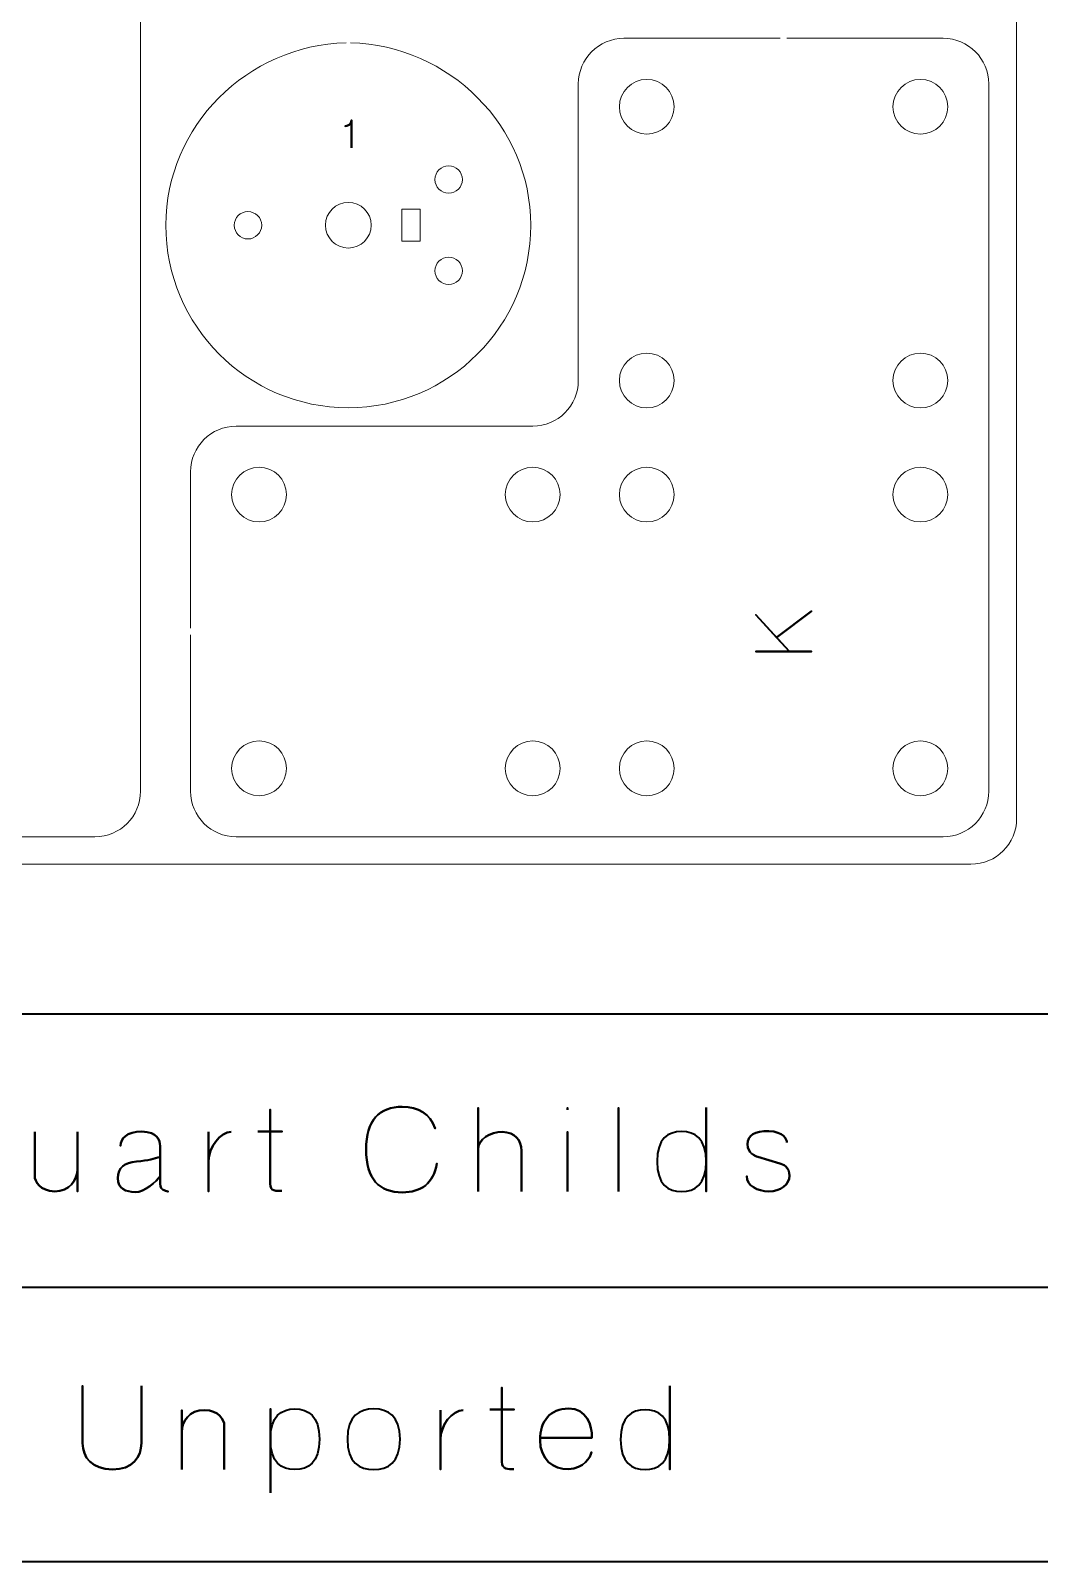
# Model space of a CAD drawing. Header units: inches. Extents: x 15 to 785, y -737 to -15.
# Drawn here: x 445.5 to 556.1, y -585 to -417.3 of the extents above; entities that cross this region are included whole.
import ezdxf

# ---------------------------------------------------------------- set-up
doc = ezdxf.new("R2010")
doc.units = ezdxf.units.IN
doc.header["$MEASUREMENT"] = 0
doc.layers.add('Layer 1', color=7, linetype='Continuous')

# ---------------------------------------------------------------- blocks, each defined once
blk = doc.blocks.new('block 9')
at = {"layer": 'Layer 1', "color": 13, "lineweight": 35, "true_color": 0xed6444}
blk.add_open_spline([(528.7, -485.31), (528.7, -485.31), (527.26, -483.76), (527.26, -483.76), (527.26, -483.76), (531.1, -480.88), (531.1, -480.88), (531.1, -480.88), (527.26, -483.76), (527.26, -483.76), (527.26, -483.76), (524.99, -481.29), (524.99, -481.29), (524.99, -481.29), (528.7, -485.31), (528.7, -485.31), (528.7, -485.31), (524.99, -485.31), (524.99, -485.31), (524.99, -485.31), (531.1, -485.31), (531.1, -485.31), (531.1, -485.31), (528.7, -485.31), (528.7, -485.31)], degree=3, knots=[0, 0, 0, 0, 1, 1, 1, 2, 2, 2, 3, 3, 3, 4, 4, 4, 5, 5, 5, 6, 6, 6, 7, 7, 7, 8, 8, 8, 8], dxfattribs=at)
blk = doc.blocks.new('block 23')
at = {"layer": 'Layer 1', "color": 30, "lineweight": 35, "true_color": 0xf58726}
for points, knots in [([(473.05, -544.4), (472.43, -544.43), (471.75, -544.46), (471.75, -543.61), (471.75, -542.74), (471.75, -535.48), (471.75, -535.48), (471.75, -535.48), (471.75, -542.74), (471.75, -543.61), (471.75, -544.46), (472.43, -544.43), (473.05, -544.4)], [0, 0, 0, 0, 1, 1, 1, 2, 2, 2, 3, 3, 3, 4, 4, 4, 4]), ([(486.24, -544.56), (483.72, -544.56), (482.28, -543.13), (482.28, -539.87), (482.28, -536.64), (483.72, -535.19), (486.24, -535.19), (488.05, -535.19), (489.29, -535.94), (489.85, -537.56), (489.29, -535.94), (488.05, -535.19), (486.24, -535.19), (483.72, -535.19), (482.28, -536.64), (482.28, -539.87), (482.28, -543.13), (483.72, -544.56), (486.24, -544.56), (488.33, -544.56), (489.65, -543.57), (490.05, -541.39), (489.65, -543.57), (488.33, -544.56), (486.24, -544.56)], [0, 0, 0, 0, 1, 1, 1, 2, 2, 2, 3, 3, 3, 4, 4, 4, 5, 5, 5, 6, 6, 6, 7, 7, 7, 8, 8, 8, 8]), ([(494.55, -544.46), (494.55, -544.46), (494.55, -535.3), (494.55, -535.3), (494.55, -535.3), (494.55, -544.46), (494.55, -544.46)], [0, 0, 0, 0, 1, 1, 1, 2, 2, 2, 2]), ([(504.35, -535.52), (504.35, -535.52), (504.35, -535.29), (504.35, -535.29), (504.35, -535.29), (504.35, -535.52), (504.35, -535.52)], [0, 0, 0, 0, 1, 1, 1, 2, 2, 2, 2]), ([(509.95, -544.46), (509.95, -544.46), (509.95, -535.3), (509.95, -535.3), (509.95, -535.3), (509.95, -544.46), (509.95, -544.46)], [0, 0, 0, 0, 1, 1, 1, 2, 2, 2, 2]), ([(519.57, -535.28), (519.57, -535.28), (519.57, -544.46), (519.57, -544.46), (519.57, -544.46), (519.57, -535.28), (519.57, -535.28)], [0, 0, 0, 0, 1, 1, 1, 2, 2, 2, 2]), ([(445.95, -537.92), (445.95, -537.92), (445.95, -542.17), (445.95, -542.76), (445.95, -543.34), (446.53, -544.43), (448.14, -544.45), (449.77, -544.46), (450.63, -543.2), (450.63, -542.03), (450.63, -543.2), (449.77, -544.46), (448.14, -544.45), (446.53, -544.43), (445.95, -543.34), (445.95, -542.76), (445.95, -542.17), (445.95, -537.92), (445.95, -537.92)], [0, 0, 0, 0, 1, 1, 1, 2, 2, 2, 3, 3, 3, 4, 4, 4, 5, 5, 5, 6, 6, 6, 6]), ([(450.63, -537.92), (450.63, -537.92), (450.63, -544.45), (450.63, -544.45), (450.63, -544.45), (450.63, -537.92), (450.63, -537.92)], [0, 0, 0, 0, 1, 1, 1, 2, 2, 2, 2]), ([(459.69, -543.63), (459.69, -543.63), (459.69, -539.46), (459.69, -539.46), (459.69, -538.92), (459.42, -537.91), (457.71, -537.91), (455.99, -537.91), (455.36, -538.68), (455.36, -539.48), (455.36, -538.68), (455.99, -537.91), (457.71, -537.91), (459.42, -537.91), (459.69, -538.92), (459.69, -539.46), (459.69, -539.46), (459.69, -543.63), (459.69, -543.63), (459.69, -544.4), (460.59, -544.46), (460.59, -544.46), (460.59, -544.46), (459.69, -544.4), (459.69, -543.63)], [0, 0, 0, 0, 1, 1, 1, 2, 2, 2, 3, 3, 3, 4, 4, 4, 5, 5, 5, 6, 6, 6, 7, 7, 7, 8, 8, 8, 8]), ([(467.5, -537.94), (466.32, -537.93), (464.97, -539.67), (465.01, -541.13), (464.97, -539.67), (466.32, -537.93), (467.5, -537.94)], [0, 0, 0, 0, 1, 1, 1, 2, 2, 2, 2]), ([(465.01, -537.94), (465.01, -537.94), (465.01, -544.46), (465.01, -544.46), (465.01, -544.46), (465.01, -537.94), (465.01, -537.94)], [0, 0, 0, 0, 1, 1, 1, 2, 2, 2, 2]), ([(470.42, -537.88), (470.42, -537.88), (473.07, -537.88), (473.07, -537.88), (473.07, -537.88), (470.42, -537.88), (470.42, -537.88)], [0, 0, 0, 0, 1, 1, 1, 2, 2, 2, 2]), ([(499.3, -544.46), (499.3, -544.46), (499.3, -541.16), (499.3, -540), (499.3, -538.85), (498.6, -537.97), (497.24, -537.94), (495.86, -537.92), (494.55, -538.76), (494.55, -539.86), (494.55, -538.76), (495.86, -537.92), (497.24, -537.94), (498.6, -537.97), (499.3, -538.85), (499.3, -540), (499.3, -541.16), (499.3, -544.46), (499.3, -544.46)], [0, 0, 0, 0, 1, 1, 1, 2, 2, 2, 3, 3, 3, 4, 4, 4, 5, 5, 5, 6, 6, 6, 6]), ([(504.35, -544.45), (504.35, -544.45), (504.35, -537.93), (504.35, -537.93), (504.35, -537.93), (504.35, -544.47), (504.35, -544.45)], [0, 0, 0, 0, 1, 1, 1, 2, 2, 2, 2]), ([(516.86, -537.91), (518.34, -537.91), (519.56, -538.64), (519.56, -541.18), (519.56, -543.72), (518.34, -544.46), (516.86, -544.46), (515.39, -544.46), (514.18, -543.72), (514.18, -541.18), (514.18, -538.64), (515.39, -537.91), (516.86, -537.91)], [0, 0, 0, 0, 1, 1, 1, 2, 2, 2, 3, 3, 3, 4, 4, 4, 4]), ([(516.86, -537.91), (518.34, -537.91), (519.56, -538.64), (519.56, -541.18), (519.56, -543.72), (518.34, -544.46), (516.86, -544.46), (515.39, -544.46), (514.18, -543.72), (514.18, -541.18), (514.18, -538.64), (515.39, -537.91), (516.86, -537.91)], [0, 0, 0, 0, 1, 1, 1, 2, 2, 2, 3, 3, 3, 4, 4, 4, 4]), ([(528.42, -539.11), (528.45, -538.8), (528.03, -537.91), (526.43, -537.84), (524.83, -537.8), (524.09, -538.31), (524.09, -539.29), (524.09, -540.28), (524.92, -540.59), (525.22, -540.67), (525.22, -540.67), (527.62, -541.39), (527.62, -541.39), (527.94, -541.46), (528.7, -541.8), (528.7, -542.74), (528.7, -543.68), (527.7, -544.46), (526.43, -544.46), (525.16, -544.46), (524, -543.79), (524, -542.79), (524, -543.79), (525.16, -544.46), (526.43, -544.46), (527.7, -544.46), (528.7, -543.68), (528.7, -542.74), (528.7, -541.8), (527.94, -541.46), (527.62, -541.39), (527.62, -541.39), (525.22, -540.67), (525.22, -540.67), (524.92, -540.59), (524.09, -540.28), (524.09, -539.29), (524.09, -538.31), (524.83, -537.8), (526.43, -537.84), (528.03, -537.91), (528.45, -538.8), (528.42, -539.11)], [0, 0, 0, 0, 1, 1, 1, 2, 2, 2, 3, 3, 3, 4, 4, 4, 5, 5, 5, 6, 6, 6, 7, 7, 7, 8, 8, 8, 9, 9, 9, 10, 10, 10, 11, 11, 11, 12, 12, 12, 13, 13, 13, 14, 14, 14, 14]), ([(456.96, -544.53), (455.9, -544.5), (455.07, -544.17), (455.07, -543), (455.07, -541.82), (455.78, -541.32), (457.12, -541.19), (458.46, -541.07), (459.05, -540.86), (459.69, -540.69), (459.05, -540.86), (458.46, -541.07), (457.12, -541.19), (455.78, -541.32), (455.07, -541.82), (455.07, -543), (455.07, -544.17), (455.9, -544.5), (456.96, -544.53), (458, -544.57), (459.31, -543.34), (459.69, -542.79), (459.31, -543.34), (458, -544.57), (456.96, -544.53)], [0, 0, 0, 0, 1, 1, 1, 2, 2, 2, 3, 3, 3, 4, 4, 4, 5, 5, 5, 6, 6, 6, 7, 7, 7, 8, 8, 8, 8]), ([(457.64, -565.77), (457.64, -565.77), (457.64, -570.51), (457.64, -572.03), (457.64, -573.55), (456.7, -574.94), (454.47, -574.93), (452.23, -574.89), (451.2, -573.64), (451.2, -572.03), (451.2, -572.03), (451.2, -565.77), (451.2, -565.77), (451.2, -565.77), (451.2, -572.03), (451.2, -572.03), (451.2, -573.64), (452.23, -574.89), (454.47, -574.93), (456.7, -574.94), (457.64, -573.55), (457.64, -572.03), (457.64, -570.51), (457.64, -565.77), (457.64, -565.77)], [0, 0, 0, 0, 1, 1, 1, 2, 2, 2, 3, 3, 3, 4, 4, 4, 5, 5, 5, 6, 6, 6, 7, 7, 7, 8, 8, 8, 8]), ([(498.47, -574.88), (497.85, -574.91), (497.17, -574.94), (497.17, -574.09), (497.17, -573.22), (497.17, -565.96), (497.17, -565.96), (497.17, -565.96), (497.17, -573.22), (497.17, -574.09), (497.17, -574.94), (497.85, -574.91), (498.47, -574.88)], [0, 0, 0, 0, 1, 1, 1, 2, 2, 2, 3, 3, 3, 4, 4, 4, 4]), ([(515.56, -565.76), (515.56, -565.76), (515.56, -574.94), (515.56, -574.94), (515.56, -574.94), (515.56, -565.76), (515.56, -565.76)], [0, 0, 0, 0, 1, 1, 1, 2, 2, 2, 2]), ([(466.73, -574.94), (466.73, -574.94), (466.73, -570.7), (466.73, -570.11), (466.73, -569.53), (466.15, -568.44), (464.54, -568.42), (462.91, -568.41), (462.06, -569.67), (462.06, -570.84), (462.06, -569.67), (462.91, -568.41), (464.54, -568.42), (466.15, -568.44), (466.73, -569.53), (466.73, -570.11), (466.73, -570.7), (466.73, -574.94), (466.73, -574.94)], [0, 0, 0, 0, 1, 1, 1, 2, 2, 2, 3, 3, 3, 4, 4, 4, 5, 5, 5, 6, 6, 6, 6]), ([(462.06, -574.94), (462.06, -574.94), (462.06, -568.42), (462.06, -568.42), (462.06, -568.42), (462.06, -574.94), (462.06, -574.94)], [0, 0, 0, 0, 1, 1, 1, 2, 2, 2, 2]), ([(471.78, -577.47), (471.78, -577.47), (471.78, -568.3), (471.78, -568.3), (471.78, -568.3), (471.78, -577.47), (471.78, -577.47)], [0, 0, 0, 0, 1, 1, 1, 2, 2, 2, 2]), ([(474.47, -574.94), (475.94, -574.94), (477.16, -574.19), (477.16, -571.61), (477.16, -569.05), (475.94, -568.3), (474.47, -568.3), (472.99, -568.3), (471.79, -569.05), (471.79, -571.61), (471.79, -574.19), (472.99, -574.94), (474.47, -574.94)], [0, 0, 0, 0, 1, 1, 1, 2, 2, 2, 3, 3, 3, 4, 4, 4, 4]), ([(474.47, -574.94), (475.94, -574.94), (477.16, -574.19), (477.16, -571.61), (477.16, -569.05), (475.94, -568.3), (474.47, -568.3), (472.99, -568.3), (471.79, -569.05), (471.79, -571.61), (471.79, -574.19), (472.99, -574.94), (474.47, -574.94)], [0, 0, 0, 0, 1, 1, 1, 2, 2, 2, 3, 3, 3, 4, 4, 4, 4]), ([(480.23, -571.61), (480.23, -569.05), (481.54, -568.3), (483.12, -568.3), (484.7, -568.3), (486, -569.05), (486, -571.61), (486, -574.19), (484.7, -574.94), (483.12, -574.94), (481.54, -574.94), (480.23, -574.19), (480.23, -571.61)], [0, 0, 0, 0, 1, 1, 1, 2, 2, 2, 3, 3, 3, 4, 4, 4, 4]), ([(480.23, -571.61), (480.23, -569.05), (481.54, -568.3), (483.12, -568.3), (484.7, -568.3), (486, -569.05), (486, -571.61), (486, -574.19), (484.7, -574.94), (483.12, -574.94), (481.54, -574.94), (480.23, -574.19), (480.23, -571.61)], [0, 0, 0, 0, 1, 1, 1, 2, 2, 2, 3, 3, 3, 4, 4, 4, 4]), ([(492.92, -568.42), (491.74, -568.41), (490.39, -570.15), (490.43, -571.61), (490.39, -570.15), (491.74, -568.41), (492.92, -568.42)], [0, 0, 0, 0, 1, 1, 1, 2, 2, 2, 2]), ([(490.43, -568.42), (490.43, -568.42), (490.43, -574.94), (490.43, -574.94), (490.43, -574.94), (490.43, -568.42), (490.43, -568.42)], [0, 0, 0, 0, 1, 1, 1, 2, 2, 2, 2]), ([(495.84, -568.36), (495.84, -568.36), (498.5, -568.36), (498.5, -568.36), (498.5, -568.36), (495.84, -568.36), (495.84, -568.36)], [0, 0, 0, 0, 1, 1, 1, 2, 2, 2, 2]), ([(501.37, -571.46), (501.37, -571.46), (507.04, -571.46), (507.04, -571.46), (507.04, -570.05), (506.48, -568.25), (504.46, -568.25), (502.46, -568.25), (501.35, -569.62), (501.35, -571.71), (501.35, -573.82), (502.78, -574.94), (504.46, -574.89), (506.17, -574.84), (506.9, -573.52), (506.99, -573.05), (506.9, -573.52), (506.17, -574.84), (504.46, -574.89), (502.78, -574.94), (501.35, -573.82), (501.35, -571.71), (501.35, -569.62), (502.46, -568.25), (504.46, -568.25), (506.48, -568.25), (507.04, -570.05), (507.04, -571.46), (507.04, -571.46), (501.37, -571.46), (501.37, -571.46)], [0, 0, 0, 0, 1, 1, 1, 2, 2, 2, 3, 3, 3, 4, 4, 4, 5, 5, 5, 6, 6, 6, 7, 7, 7, 8, 8, 8, 9, 9, 9, 10, 10, 10, 10]), ([(512.86, -568.39), (514.33, -568.39), (515.55, -569.12), (515.55, -571.66), (515.55, -574.2), (514.33, -574.94), (512.86, -574.94), (511.39, -574.94), (510.18, -574.2), (510.18, -571.66), (510.18, -569.12), (511.39, -568.39), (512.86, -568.39)], [0, 0, 0, 0, 1, 1, 1, 2, 2, 2, 3, 3, 3, 4, 4, 4, 4]), ([(512.86, -568.39), (514.33, -568.39), (515.55, -569.12), (515.55, -571.66), (515.55, -574.2), (514.33, -574.94), (512.86, -574.94), (511.39, -574.94), (510.18, -574.2), (510.18, -571.66), (510.18, -569.12), (511.39, -568.39), (512.86, -568.39)], [0, 0, 0, 0, 1, 1, 1, 2, 2, 2, 3, 3, 3, 4, 4, 4, 4])]:
    blk.add_open_spline(points, degree=3, knots=knots, dxfattribs=at)

msp = doc.modelspace()

# ---------------------------------------------------------------- linework, layer by layer
at = {"layer": 'Layer 1', "color": 35, "lineweight": 35, "true_color": 0x927753}
msp.add_lwpolyline([(785, -555), (15, -555), (15, -525), (785, -525), (785, -555)], dxfattribs=at)
at = {"layer": 'Layer 1', "color": 179, "lineweight": 35, "true_color": 0x231f20}
msp.add_open_spline([(785, -570), (785, -578.28), (778.28, -585), (770, -585), (770, -585), (30, -585), (30, -585), (21.72, -585), (15, -578.28), (15, -570), (15, -570), (15, -30), (15, -30), (15, -21.72), (21.72, -15), (30, -15), (30, -15), (770, -15), (770, -15), (778.28, -15), (785, -21.72), (785, -30), (785, -30), (785, -570), (785, -570)], degree=3, knots=[0, 0, 0, 0, 1, 1, 1, 2, 2, 2, 3, 3, 3, 4, 4, 4, 5, 5, 5, 6, 6, 6, 7, 7, 7, 8, 8, 8, 8], dxfattribs=at)
at = {"layer": 'Layer 1', "color": 179, "lineweight": 20, "true_color": 0x231f20}
for points, knots in [([(346.56, -460.98), (346.56, -460.98), (346.56, -459.98), (346.56, -459.98), (346.56, -459.98), (346.58, -459.98), (346.58, -459.98), (346.58, -458.6), (345.46, -457.48), (344.08, -457.48), (344.08, -457.48), (343.59, -457.48), (343.59, -457.48), (343.59, -457.48), (343.59, -248.6), (343.59, -248.6), (343.59, -245.84), (345.83, -243.6), (348.59, -243.6), (348.59, -243.6), (548.59, -243.6), (548.59, -243.6), (551.35, -243.6), (553.59, -245.84), (553.59, -248.6), (553.59, -248.6), (553.59, -503.6), (553.59, -503.6), (553.59, -506.36), (551.35, -508.6), (548.59, -508.6), (548.59, -508.6), (361.08, -508.6), (361.08, -508.6), (361.08, -508.6), (361.1, -508.6), (361.1, -508.6), (359.72, -508.6), (358.6, -507.48), (358.6, -506.1), (358.6, -506.1), (358.58, -506.1), (358.58, -506.1), (358.58, -506.1), (358.58, -495.98), (358.58, -495.98), (358.58, -495.98), (376.58, -495.98), (376.58, -495.98), (376.58, -495.98), (376.58, -491.98), (376.58, -491.98), (376.58, -491.98), (358.58, -491.98), (358.58, -491.98), (358.58, -491.98), (358.58, -465.98), (358.58, -465.98), (358.58, -464.6), (357.46, -463.48), (356.08, -463.48), (356.08, -463.48), (349.06, -463.48), (349.06, -463.48), (347.68, -463.48), (346.56, -462.36), (346.56, -460.98)], [0, 0, 0, 0, 1, 1, 1, 2, 2, 2, 3, 3, 3, 4, 4, 4, 5, 5, 5, 6, 6, 6, 7, 7, 7, 8, 8, 8, 9, 9, 9, 10, 10, 10, 11, 11, 11, 12, 12, 12, 13, 13, 13, 14, 14, 14, 15, 15, 15, 16, 16, 16, 17, 17, 17, 18, 18, 18, 19, 19, 19, 20, 20, 20, 21, 21, 21, 22, 22, 22, 22]), ([(406.05, -439.47), (406.05, -439.47), (406.05, -437.35), (406.05, -437.35), (406.05, -437.35), (406.05, -434.85), (406.05, -434.85), (406.05, -434.85), (400.55, -434.85), (400.55, -434.85), (400.55, -434.85), (400.55, -437.35), (400.55, -437.35), (400.55, -437.35), (392.55, -437.35), (392.55, -437.35), (392.55, -437.35), (392.55, -433.6), (392.55, -433.6), (392.55, -433.6), (389.55, -433.6), (389.55, -433.6), (389.55, -433.6), (389.55, -425.6), (389.55, -425.6), (389.55, -425.6), (351.55, -425.6), (351.55, -425.6), (348.79, -425.6), (346.55, -423.36), (346.55, -420.6), (346.55, -420.6), (346.55, -399.1), (346.55, -399.1), (346.55, -396.34), (348.79, -394.1), (351.55, -394.1), (351.55, -394.1), (452.55, -394.1), (452.55, -394.1), (455.31, -394.1), (457.55, -396.34), (457.55, -399.1), (457.55, -399.1), (457.55, -500.6), (457.55, -500.6), (457.55, -503.36), (455.31, -505.6), (452.55, -505.6), (452.55, -505.6), (392.55, -505.6), (392.55, -505.6), (392.55, -505.6), (392.55, -495.6), (392.55, -495.6), (392.55, -495.6), (389.55, -495.6), (389.55, -495.6), (389.55, -495.6), (389.55, -487.6), (389.55, -487.6), (389.55, -487.6), (392.55, -487.6), (392.55, -487.6), (392.55, -487.6), (392.55, -483.85), (392.55, -483.85), (392.55, -483.85), (400.55, -483.85), (400.55, -483.85), (400.55, -483.85), (400.55, -486.35), (400.55, -486.35), (400.55, -486.35), (406.05, -486.35), (406.05, -486.35), (406.05, -486.35), (406.05, -483.85), (406.05, -483.85), (406.05, -483.85), (406.05, -480.22), (406.05, -480.22)], [0, 0, 0, 0, 1, 1, 1, 2, 2, 2, 3, 3, 3, 4, 4, 4, 5, 5, 5, 6, 6, 6, 7, 7, 7, 8, 8, 8, 9, 9, 9, 10, 10, 10, 11, 11, 11, 12, 12, 12, 13, 13, 13, 14, 14, 14, 15, 15, 15, 16, 16, 16, 17, 17, 17, 18, 18, 18, 19, 19, 19, 20, 20, 20, 21, 21, 21, 22, 22, 22, 23, 23, 23, 24, 24, 24, 25, 25, 25, 26, 26, 26, 27, 27, 27, 27]), ([(527.67, -418.1), (527.67, -418.1), (510.54, -418.1), (510.54, -418.1), (507.78, -418.1), (505.54, -420.34), (505.54, -423.1), (505.54, -423.1), (505.54, -455.6), (505.54, -455.6), (505.54, -458.36), (503.3, -460.6), (500.54, -460.6), (500.54, -460.6), (468.04, -460.6), (468.04, -460.6), (465.28, -460.6), (463.04, -462.84), (463.04, -465.6), (463.04, -465.6), (463.04, -482.72), (463.04, -482.72)], [0, 0, 0, 0, 1, 1, 1, 2, 2, 2, 3, 3, 3, 4, 4, 4, 5, 5, 5, 6, 6, 6, 7, 7, 7, 7]), ([(463.04, -483.47), (463.04, -483.47), (463.04, -500.6), (463.04, -500.6), (463.04, -503.36), (465.28, -505.6), (468.04, -505.6), (468.04, -505.6), (510.54, -505.6), (510.54, -505.6), (510.54, -505.6), (545.54, -505.6), (545.54, -505.6), (548.3, -505.6), (550.54, -503.36), (550.54, -500.6), (550.54, -500.6), (550.54, -465.6), (550.54, -465.6), (550.54, -465.6), (550.54, -423.1), (550.54, -423.1), (550.54, -420.34), (548.3, -418.1), (545.54, -418.1), (545.54, -418.1), (528.42, -418.1), (528.42, -418.1)], [0, 0, 0, 0, 1, 1, 1, 2, 2, 2, 3, 3, 3, 4, 4, 4, 5, 5, 5, 6, 6, 6, 7, 7, 7, 8, 8, 8, 9, 9, 9, 9])]:
    msp.add_open_spline(points, degree=3, knots=knots, dxfattribs=at)
at = {"layer": 'Layer 1', "color": 179, "lineweight": 9, "true_color": 0x231f20}
for points, knots in [([(480.08, -418.6), (469.26, -418.86), (460.33, -427.71), (460.33, -438.58), (460.33, -449.63), (469.28, -458.58), (480.33, -458.58), (491.37, -458.58), (500.33, -449.63), (500.33, -438.58), (500.33, -427.71), (491.39, -418.86), (480.58, -418.6)], [0, 0, 0, 0, 1, 1, 1, 2, 2, 2, 3, 3, 3, 4, 4, 4, 4]), ([(516.04, -425.6), (516.04, -427.26), (514.7, -428.6), (513.04, -428.6), (511.39, -428.6), (510.04, -427.26), (510.04, -425.6), (510.04, -423.94), (511.39, -422.6), (513.04, -422.6), (514.7, -422.6), (516.04, -423.94), (516.04, -425.6)], [0, 0, 0, 0, 1, 1, 1, 2, 2, 2, 3, 3, 3, 4, 4, 4, 4]), ([(546.04, -425.6), (546.04, -427.26), (544.7, -428.6), (543.04, -428.6), (541.39, -428.6), (540.04, -427.26), (540.04, -425.6), (540.04, -423.94), (541.39, -422.6), (543.04, -422.6), (544.7, -422.6), (546.04, -423.94), (546.04, -425.6)], [0, 0, 0, 0, 1, 1, 1, 2, 2, 2, 3, 3, 3, 4, 4, 4, 4]), ([(492.83, -433.58), (492.83, -434.41), (492.16, -435.08), (491.33, -435.08), (490.5, -435.08), (489.83, -434.41), (489.83, -433.58), (489.83, -432.76), (490.5, -432.08), (491.33, -432.08), (492.16, -432.08), (492.83, -432.76), (492.83, -433.58)], [0, 0, 0, 0, 1, 1, 1, 2, 2, 2, 3, 3, 3, 4, 4, 4, 4]), ([(482.83, -438.58), (482.83, -439.97), (481.71, -441.08), (480.33, -441.08), (478.95, -441.08), (477.83, -439.97), (477.83, -438.58), (477.83, -437.2), (478.95, -436.08), (480.33, -436.08), (481.71, -436.08), (482.83, -437.2), (482.83, -438.58)], [0, 0, 0, 0, 1, 1, 1, 2, 2, 2, 3, 3, 3, 4, 4, 4, 4]), ([(470.83, -438.59), (470.83, -439.41), (470.16, -440.09), (469.33, -440.09), (468.5, -440.09), (467.83, -439.41), (467.83, -438.59), (467.83, -437.76), (468.5, -437.09), (469.33, -437.09), (470.16, -437.09), (470.83, -437.76), (470.83, -438.59)], [0, 0, 0, 0, 1, 1, 1, 2, 2, 2, 3, 3, 3, 4, 4, 4, 4]), ([(488.19, -436.84), (488.19, -436.84), (488.19, -440.33), (488.19, -440.33), (488.19, -440.33), (486.19, -440.33), (486.19, -440.33), (486.19, -440.33), (486.19, -439.46), (486.19, -439.46), (486.19, -439.46), (486.19, -436.84), (486.19, -436.84), (486.19, -436.84), (486.19, -436.83), (486.19, -436.83), (486.19, -436.83), (486.19, -436.84), (486.19, -436.84), (486.19, -436.84), (488.19, -436.84), (488.19, -436.84)], [0, 0, 0, 0, 1, 1, 1, 2, 2, 2, 3, 3, 3, 4, 4, 4, 5, 5, 5, 6, 6, 6, 7, 7, 7, 7]), ([(492.83, -443.59), (492.83, -444.41), (492.16, -445.09), (491.33, -445.09), (490.5, -445.09), (489.83, -444.41), (489.83, -443.59), (489.83, -442.76), (490.5, -442.09), (491.33, -442.09), (492.16, -442.09), (492.83, -442.76), (492.83, -443.59)], [0, 0, 0, 0, 1, 1, 1, 2, 2, 2, 3, 3, 3, 4, 4, 4, 4]), ([(516.04, -455.6), (516.04, -457.26), (514.7, -458.6), (513.04, -458.6), (511.39, -458.6), (510.04, -457.26), (510.04, -455.6), (510.04, -453.94), (511.39, -452.6), (513.04, -452.6), (514.7, -452.6), (516.04, -453.94), (516.04, -455.6)], [0, 0, 0, 0, 1, 1, 1, 2, 2, 2, 3, 3, 3, 4, 4, 4, 4]), ([(546.04, -455.6), (546.04, -457.26), (544.7, -458.6), (543.04, -458.6), (541.39, -458.6), (540.04, -457.26), (540.04, -455.6), (540.04, -453.94), (541.39, -452.6), (543.04, -452.6), (544.7, -452.6), (546.04, -453.94), (546.04, -455.6)], [0, 0, 0, 0, 1, 1, 1, 2, 2, 2, 3, 3, 3, 4, 4, 4, 4]), ([(470.54, -465.1), (472.2, -465.1), (473.54, -466.44), (473.54, -468.1), (473.54, -469.76), (472.2, -471.1), (470.54, -471.1), (468.89, -471.1), (467.54, -469.76), (467.54, -468.1), (467.54, -466.44), (468.89, -465.1), (470.54, -465.1)], [0, 0, 0, 0, 1, 1, 1, 2, 2, 2, 3, 3, 3, 4, 4, 4, 4]), ([(500.54, -465.1), (502.2, -465.1), (503.54, -466.44), (503.54, -468.1), (503.54, -469.76), (502.2, -471.1), (500.54, -471.1), (498.89, -471.1), (497.54, -469.76), (497.54, -468.1), (497.54, -466.44), (498.89, -465.1), (500.54, -465.1)], [0, 0, 0, 0, 1, 1, 1, 2, 2, 2, 3, 3, 3, 4, 4, 4, 4]), ([(516.04, -468.1), (516.04, -469.76), (514.7, -471.1), (513.04, -471.1), (511.39, -471.1), (510.04, -469.76), (510.04, -468.1), (510.04, -466.44), (511.39, -465.1), (513.04, -465.1), (514.7, -465.1), (516.04, -466.44), (516.04, -468.1)], [0, 0, 0, 0, 1, 1, 1, 2, 2, 2, 3, 3, 3, 4, 4, 4, 4]), ([(546.04, -468.1), (546.04, -469.76), (544.7, -471.1), (543.04, -471.1), (541.39, -471.1), (540.04, -469.76), (540.04, -468.1), (540.04, -466.44), (541.39, -465.1), (543.04, -465.1), (544.7, -465.1), (546.04, -466.44), (546.04, -468.1)], [0, 0, 0, 0, 1, 1, 1, 2, 2, 2, 3, 3, 3, 4, 4, 4, 4]), ([(470.54, -495.1), (472.2, -495.1), (473.54, -496.44), (473.54, -498.1), (473.54, -499.76), (472.2, -501.1), (470.54, -501.1), (468.89, -501.1), (467.54, -499.76), (467.54, -498.1), (467.54, -496.44), (468.89, -495.1), (470.54, -495.1)], [0, 0, 0, 0, 1, 1, 1, 2, 2, 2, 3, 3, 3, 4, 4, 4, 4]), ([(500.54, -495.1), (502.2, -495.1), (503.54, -496.44), (503.54, -498.1), (503.54, -499.76), (502.2, -501.1), (500.54, -501.1), (498.89, -501.1), (497.54, -499.76), (497.54, -498.1), (497.54, -496.44), (498.89, -495.1), (500.54, -495.1)], [0, 0, 0, 0, 1, 1, 1, 2, 2, 2, 3, 3, 3, 4, 4, 4, 4]), ([(516.04, -498.1), (516.04, -499.76), (514.7, -501.1), (513.04, -501.1), (511.39, -501.1), (510.04, -499.76), (510.04, -498.1), (510.04, -496.44), (511.39, -495.1), (513.04, -495.1), (514.7, -495.1), (516.04, -496.44), (516.04, -498.1)], [0, 0, 0, 0, 1, 1, 1, 2, 2, 2, 3, 3, 3, 4, 4, 4, 4]), ([(546.04, -498.1), (546.04, -499.76), (544.7, -501.1), (543.04, -501.1), (541.39, -501.1), (540.04, -499.76), (540.04, -498.1), (540.04, -496.44), (541.39, -495.1), (543.04, -495.1), (544.7, -495.1), (546.04, -496.44), (546.04, -498.1)], [0, 0, 0, 0, 1, 1, 1, 2, 2, 2, 3, 3, 3, 4, 4, 4, 4])]:
    msp.add_open_spline(points, degree=3, knots=knots, dxfattribs=at)
at = {"layer": 'Layer 1', "color": 13, "lineweight": 35, "true_color": 0xed6444}
msp.add_open_spline([(480.69, -430.11), (480.69, -430.11), (480.69, -427.06), (480.69, -427.06), (480.69, -427.58), (480.18, -427.7), (479.97, -427.72), (480.18, -427.7), (480.69, -427.58), (480.69, -427.06), (480.69, -427.06), (480.69, -430.11), (480.69, -430.11)], degree=3, knots=[0, 0, 0, 0, 1, 1, 1, 2, 2, 2, 3, 3, 3, 4, 4, 4, 4], dxfattribs=at)

# ---------------------------------------------------------------- block references
at = {"layer": 'Layer 1'}
for name in ['block 9', 'block 23']:
    msp.add_blockref(name, (0, 0), dxfattribs=at)

doc.saveas('drawing.dxf')
